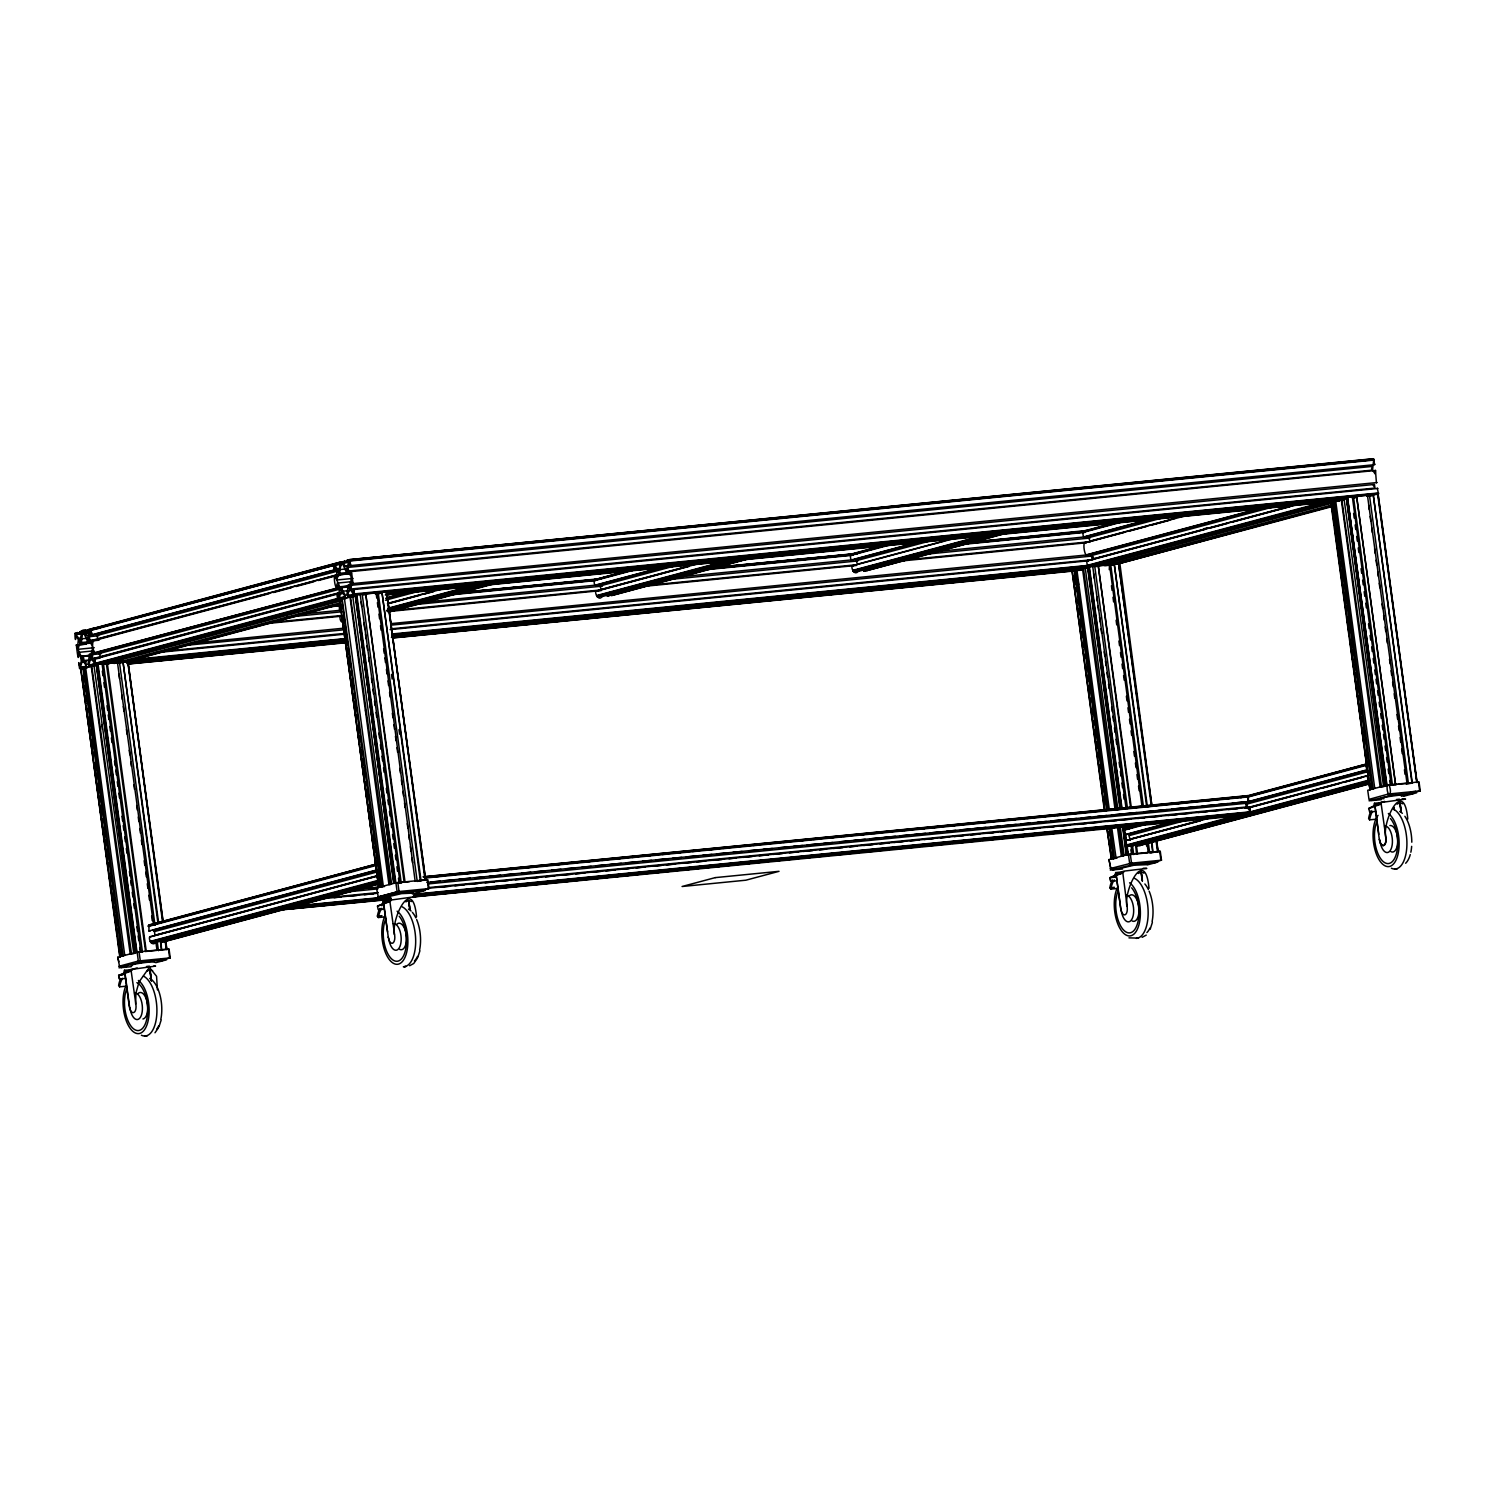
<?xml version="1.0" encoding="UTF-8"?>
<svg xmlns="http://www.w3.org/2000/svg" width="1495" height="1495" viewBox="0 0 1495 1495"><rect width="100%" height="100%" fill="white"/><g stroke="black" fill="none" stroke-linecap="round" stroke-linejoin="round"><path stroke-width="1.5" d="M339.365 564.325L338.879 562.419L349.082 560.476M602.541 595.776C598.467 603.662 592.73 589.217 597.29 590.973L689.232 566.362M1131.584 845.441L1127.137 846.675L1125.567 845.273L1235.449 815.84M288.404 908.156L290.815 908.063L291.357 906.736M1377.287 488.136L1378.502 493.929L347.531 595.757L349.008 590.656L350.69 590.207L353.399 594.188L351.811 594.618L351.886 596.056L354.558 595.01L353.904 589.086L353.773 592.973L351.045 588.993L352.035 580.247C354.801 594.935 350.073 560.027 351.325 574.996L348.615 571.015L348.129 567.371L349.606 562.269L350.764 565.801L349.83 559.952L347.064 560.363L347.345 561.728L348.97 561.316L347.475 566.418L345.793 566.867L343.084 562.886L349.325 562.008M1250.1 813.504L1249.895 807.001L1249.745 810.888L1247.036 806.908L1248.026 798.162M141.296 951.941L137.035 952.334L98.109 664.49C94.783 665.948 93.699 656.249 96.558 658.547L338.767 593.702C335.945 591.366 336.786 601.158 340.243 599.644M377.88 882.947L155.872 942.392C151.07 947.942 146.996 935.16 151.032 936.655L254.225 909.128M337.963 587.815C335.029 591.684 332.507 572.062 336.319 575.724L318.379 580.527M269.044 593.721L94.129 640.57C89.139 637.318 96.652 662.36 93.269 649.54L92.279 658.286L94.989 662.266L94.802 658.136L337.664 593.104L338.561 597.028L339.552 588.283L336.842 584.321L337.141 588.357L94.391 652.754L95.773 652.661M995.128 534.743L858.336 571.37C853.383 577.107 849.59 563.708 853.533 565.727M1264.845 507.328L1087.669 554.757C1084.38 558.308 1082.025 539.62 1086.043 542.666M1122.054 808.571L1089.369 566.792C1086.547 566.624 1085.8 558.513 1088.472 560.644M1368.616 781.679L1367.159 775.924L1368.523 775.793M291.338 907.129L390.027 897.392M1151.3 805.693L1118.596 563.914L1151.879 805.655L1119.774 562.849L1110.486 563.764M157.423 989.839L156.564 976.291L149.369 967.377L139.054 981.935L135.914 993.091L135.634 1004.061M100.258 628.218L90.784 628.984L91.999 635.095L90.84 631.563L89.364 636.664L89.849 640.308L92.559 644.289L92.26 640.234L335.347 575.22L336.132 579.051L337.123 570.305L334.413 566.343L334.263 570.212L334.058 563.708M1245.597 796.087L1248.306 795.975L1248.475 801.563M349.251 559.635L1373.157 458.722L1374.69 464.553L1373.513 461.357L1372.522 470.103L1375.232 474.065L1375.456 470.383L1376.428 482.829M354.595 594.842L1378.409 494.247M1250.586 812.757L414.414 895.169M334.712 563.764L333.553 565.446L91.363 630.292L92.167 628.704L336.132 563.148L343.102 562.475M150.266 930.88L148.883 930.974L149.089 924.9L375.936 864.166M166.281 939.794C166.655 942.485 159.722 943.252 160.675 940.486M596.412 585.367C594.02 586.825 593.141 579.668 595.664 579.013M612.52 594.431L607.362 596.094L607.157 594.543M852.729 559.859C850.636 562.307 849.216 554.383 851.926 553.785M863.007 569.67C862.708 572.267 869.062 571.37 868.763 568.773M1145.974 824.362L1123.549 830.36L1124.707 828.697L1129.36 829.015M1141.563 844.096C1140.33 848.375 1130.855 843.741 1139.209 843.928M1367.121 770.56L1365.739 765.515L1366.897 763.833L1240.981 797.545M1371.7 469.729L1371.662 467.916M93.325 634.74L91.961 634.777L334.151 569.931L338.804 569.464L96.409 634.385L98.016 639.038L337.963 574.771M335.534 569.838L334.189 570.025M86 631.581L85.72 630.236L92.634 629.544M1370.896 459.656L1373.157 458.722M1084.417 530.706C1081.707 531.267 1083.146 539.246 1085.239 536.78L1154.757 518.167M88.093 655.67L81.141 656.361L78.002 649.316L79.497 644.214L92.783 642.607M81.178 643.766L82.524 633.787L90.915 632.721M85.084 666.826L80.431 667.293L81.926 662.192L83.608 661.743L86.318 665.705C80.095 669.386 93.363 665.555 95.175 665.723L91.027 666.396M128.327 660.939L88.747 665.069L90.242 659.968L91.924 659.519L94.633 663.481C89.55 664.77 96.745 666.677 95.848 663.163L338.001 598.318L338.86 599.588M106.052 662.472L107.378 663.574L146.286 951.418L157.012 950.353L155.76 941.14M123.562 973.432L124.477 970.255L132.588 969.732L118.647 975.357L119.45 978.982L125.505 978.477M340.542 563.783L333.572 564.456L340.692 563.316L339.159 568.642L337.478 569.09L334.768 565.11L336.356 564.68L336.169 563.167M349.195 586.152L339.907 587.068L336.786 580.004L338.262 574.921L351.568 573.314M339.944 574.454L339.813 569.595L341.308 564.493L342.729 564.101L346.578 572.678L348.26 572.23L350.97 576.21L351.4 579.294L349.905 584.395L348.223 584.844L346.877 594.804L345.457 595.197L342.747 591.216L341.589 586.619L339.907 587.068M343.85 597.533L339.216 597.981L340.692 592.898L342.392 592.431L345.102 596.412L343.495 596.841M381.86 905.727L383.243 900.962L391.335 900.438L377.413 906.063L378.216 909.689L384.271 909.184M1097.947 564.568L1098.545 565.745L1331.765 503.31M1114.336 877.322L1115.718 872.557L1122.577 871.884M1115.756 877.135L1116.672 873.958L1115.718 872.557M1373.569 806.44L1374.484 803.263L1381.343 802.591M158.937 1026.915L161.161 1020.038M417.703 957.622L419.927 950.745M1150.178 929.217L1152.402 922.34M1119.643 563.54L392.793 635.412M1246.064 806.87L1246.026 804.329M340.318 604.372L126.608 661.687L127.692 660.809M82.001 631.993L74.843 633.6L75.497 639.524L75.647 635.637L78.357 639.617L77.366 648.363C74.544 633.805 79.216 668.751 78.076 653.614L80.786 657.594L81.272 661.238L79.796 666.34L78.693 662.603L79.571 668.639L86.859 667.947M85.832 630.329C83.57 628.311 76.581 633.861 81.87 632.833L80.394 637.935L78.712 638.384L76.002 634.403L77.591 633.992L77.366 632.46M99.959 628.031C98.801 626.218 83.066 630.479 90.186 630.61L88.71 635.711L87.028 636.16L84.299 632.179L90.541 631.301M82.262 668.377L82.057 666.882L80.431 667.293M90.578 666.153L90.373 664.64L88.747 665.069M344.691 562.438L344.485 560.943M96.502 664.341L341.122 598.934L340.823 597.57L339.216 597.981M343.476 596.86L343.738 598.374L353.941 596.43M394.4 934.767C391.167 918.136 412.657 874.631 416.544 916.753M1126.875 906.362C1123.661 889.731 1145.151 846.226 1149.02 888.348M1385.641 837.069C1382.408 820.437 1403.898 776.933 1407.785 819.054M127.523 661.145L338.412 604.541M339.253 604.671L339.496 610.427L340.654 610.801M1109.645 564.344L1331.279 505.254M1114.055 562.793L1114.522 564.176L1332.064 505.927M154.994 1032.783L158.377 1027.869M417.124 958.557L413.741 963.49L409.63 965.733M1125.436 835.032L1124.147 834.845L1173.5 821.633M612.146 595.29L749.163 558.364L607.362 596.094M1240.514 797.564L1243.111 797.078M1388.126 795.901L1392.536 795.247L1369.046 800.797L1381.287 799.694M122.422 660.547L122.627 662.079L340.15 603.831M1335.726 501.255L1336.194 501.367M347.139 560.233L1373.886 459.32M340.991 599.103L345.644 598.654M349.307 596.879L349.251 595.44L347.531 595.757M131.298 970.741L124.683 972.497L129.299 1006.471A7.026 3.289 84.4 0 0 133.672 1012.545A7.026 3.289 84.4 0 0 135.933 1004.733L130.962 969.507L155.555 966.106L153.948 965.882M154.583 962.388C154.097 960.706 126.458 964.817 132.046 965.733M413.349 893.094L401.538 893.618L389.578 896.402M1116.746 880.779L1110.692 881.284L1109.888 877.677L1123.885 871.136L1146.796 868.408L1143.245 868.259M1145.824 864.708L1134.014 865.213L1122.072 867.997M1381.305 803.749L1374.914 805.469L1379.306 839.48A7.026 3.289 84.4 0 0 1383.454 845.572A7.026 3.289 84.4 0 0 1385.94 837.742L1380.969 802.516L1405.562 799.115L1402.011 798.965M131.354 969.676L137.148 967.882M1122.203 871.809L1123.829 872.033L1116.148 874.781L1120.764 908.754A7.026 3.289 84.4 0 0 1124.913 914.847A7.026 3.289 84.4 0 0 1127.193 907.035L1122.652 871.529M1380.969 802.516L1384.613 801.376M167.085 949.418L160.75 950.091M419.516 880.798C423.907 879.976 415.292 881.396 419.59 880.592M1152.01 852.393L1150.552 852.486L1157.84 851.72M1410.589 792.126L1413.709 791.584M1378.203 494.583L1417.092 782.427M1142.105 937.328L1146.235 935.104M387.579 932.002L383.449 903.186L389.971 900.177M131.336 970.984L118.909 975.525L119.45 978.982M377.656 906.232L390.064 901.448M1122.539 873.043L1110.15 877.827L1110.692 881.284M1368.915 808.533L1381.343 803.992M377.749 898.514L397.988 893.132L425.402 890.422L412.321 893.973M1110.037 868.614L1130.687 863.344M140.866 951.979L102.108 664.098L346.279 640.084M378.328 897.019L397.109 891.73L356.875 595.197L355.698 595.346L393.708 883.358L402.566 882.312L399.408 882.779M1390.873 784.987L1393.807 784.613L1384.968 785.66L1346.266 497.779L1347.35 497.592L1387.042 785.342M376.759 598.019L376.142 593.422L377.132 593.235M161.516 949.96L161.03 940.635M400.062 882.648L360.258 594.991M420.282 880.667L382.029 592.73L421.048 880.536L425.365 880.125M1136.555 853.888L1147.637 852.841M602.093 596.598L738.885 559.971M858.336 571.37L858.728 570.305M155.872 942.392L156.134 941.121M119.469 949.867L120.404 956.781L80.693 668.938L84.281 668.209L123.188 956.034L121.88 956.146L82.916 668.34L84.299 668.172M128.009 661.668L163.198 921.873M378.702 887.525L339.589 599.588L378.833 887.507L375.095 859.887M386.775 592.375L425.028 880.144M1071.934 571.24L1075.54 570.473L1107.907 809.972M1369.158 782.913L1370.093 789.808L1331.503 501.965M119.749 956.725L80.842 668.882M166.935 949.493L165.609 940.187M384.271 897.542L379.917 898.159L388.906 897.112M1112.56 869.698L1116.971 869.043L1113.439 869.473M1129.36 865.213L1133.771 864.558L1110.299 870.09L1122.521 868.987M1155.542 862.484L1151.187 863.101L1154.682 862.708M1416.942 782.502L1378.054 494.583M1371.326 800.404L1375.736 799.75L1372.204 800.18M1414.307 793.191L1409.953 793.789L1413.448 793.415M412.713 896.589L414.321 896.794L389.728 900.214L394.605 934.749M391.41 899.541L390.12 900.382M91.606 629.152L334.207 563.933M91.438 629.507L333.703 564.475M91.344 629.881L340.654 563.54M95.587 634.086L333.292 570.436M97.511 635.375L339.72 570.529M273.529 592.525L291.469 587.722M295.954 586.526L313.894 581.723M81.141 656.361L89.793 655.221M98.016 652.063L335.721 588.413M341.028 587.516L98.838 652.362L100.445 657.015L340.393 592.749M99.941 653.352L339.907 589.105M339.272 594.356L343.757 593.141M95.904 663.556L338.188 598.897M96.091 663.911L338.281 599.065M96.203 664.079L338.543 599.364M124.758 955.454L85.645 667.592L91.718 666.022L131.504 953.81L130.196 953.922L91.214 666.116M133.746 953.156L93.961 665.368L342.168 598.953L381.954 886.741L380.59 886.871L341.664 599.046M383.318 886.143L344.411 598.299L350.484 596.729L390.27 884.517M391.615 883.937L352.727 596.075L355.66 595.533M339.085 600.523L101.361 664.172L101.753 663.107M339.87 601.214L106.388 663.761L145.576 951.605M339.365 603.158L117.357 662.603L117.75 661.538M127.785 660.416L134.513 658.622M138.998 657.408L195.06 642.401M199.545 641.206L206.273 639.393M210.758 638.197L217.485 636.403M221.97 635.188L228.698 633.394M233.183 632.198L239.91 630.385M244.395 629.189L251.123 627.395M255.608 626.181L273.548 621.378M278.033 620.182L295.973 615.379M300.458 614.183L318.398 609.381M322.883 608.185L336.338 604.578M386.588 597.813L404.528 593.01M385.729 598.336L412.639 591.123M386.551 598.635L413.461 591.422M385.411 600.224L419.048 591.216M388.158 603.27L433.008 591.254M387.392 603.737L445.697 588.133M390.999 603.008L420.151 595.197M424.636 594.001L433.606 591.59M387.99 608.222L473.205 585.405M388.102 608.615L473.317 585.797M388.177 608.801L475.746 585.554M388.401 609.138L478.25 585.255M388.7 609.399L478.568 585.479M386.962 610.222L486.006 583.816M386.831 611.044L487.744 584.022M399.501 608.259L406.229 606.447M410.714 605.251L417.441 603.457M421.926 602.261L428.654 600.448M433.139 599.252L439.866 597.458M444.351 596.243L451.079 594.449M462.291 591.441L455.564 593.253L599.514 579.144L455.284 593.048M466.776 590.245L473.504 588.451M477.989 587.236L484.716 585.442M387.616 611.717L493.014 583.499M390.27 611.38L493.537 583.592M389.373 611.922L499.76 582.34M594.767 579.574L628.405 570.567M630.554 570.118L594.599 579.91L630.423 570.492M594.505 580.284L632.628 570.081M594.505 580.695L632.628 570.492M595.122 585.18L662.397 567.166M596.486 585.106L668.265 565.876M671.33 565.577L599.57 584.788L601.177 589.441L688.634 566.026M600.672 585.797L674.675 565.97M595.926 591.104L701.323 562.886M596.524 595.589L722.104 561.971M596.617 595.982L731.186 559.971M596.711 596.169L731.373 560.326M596.935 596.505L731.634 560.625M597.383 596.86L736.437 559.635M597.57 596.935L737.147 559.765M632.703 588.619L639.43 586.806M655.128 582.62L661.855 580.808M617.005 593.216L623.733 591.422M628.218 590.226L646.158 585.423M650.643 584.209L668.583 579.406M673.068 578.21L691.008 573.407M695.493 572.211L713.433 567.409M717.918 566.194L735.858 561.391M740.343 560.195L747.07 558.401M611.362 595.701L751.051 558.196M851.253 554.047L884.89 545.058M850.917 554.495L886.89 544.722M850.786 554.851L888.908 544.647L850.748 555.056M850.748 555.449L895.598 543.451M851.365 559.952L918.64 541.938L893.094 544.367M854.972 559.261L924.508 540.648M927.573 540.349L855.813 559.56L857.42 564.194L944.877 540.779M856.915 560.55L930.918 540.741M852.169 565.876L957.566 537.639M852.767 570.361L980.589 536.126M852.879 570.754L980.701 536.518M852.954 570.94L980.776 536.705M853.066 571.109L989.97 534.631M853.327 571.408L992.512 534.294M853.626 571.613L993.016 534.519M854.355 571.763L993.39 534.537M868.726 569.371L886.703 564.381M891.151 563.372L909.11 558.569M913.594 557.373L1005.537 532.743M863.605 570.847L1005.481 532.949M868.259 570.174L1007.537 532.687M867.605 570.455L1007.144 533.061M1083.632 531.117L1115.158 522.577M1083.333 531.603L1117.045 522.409M1116.914 522.783L1083.277 531.79L1123.623 521.176M1083.258 532.388L1125.866 520.97M1083.875 536.873L1153.392 518.26M1157.821 517.868L1088.304 536.481L1089.911 541.134L1175.126 518.317M1089.425 537.471L1161.185 518.26M1084.66 542.797L1187.834 515.177M1088.285 542.068L1124.165 532.463M1128.65 531.248L1146.59 526.446M1151.075 525.25L1169.015 520.447M1086.304 554.851L1263.462 507.422M1265.667 507.627L1090.733 554.458L1092.34 559.111L1291.942 505.665M1091.855 555.449L1275.74 506.226M1203.494 528.875L1207.979 527.679M1087.089 560.774L1297.903 504.338M1090.715 560.046L1205.082 529.417M1209.567 528.221L1227.507 523.418M1231.992 522.203L1290.297 506.599M1087.706 565.26L1323.168 502.208M1087.799 565.652L1327.84 501.591M1087.986 566.007L1325.71 502.357M1088.117 566.175L1331.484 501.815M1088.397 566.437L1330.942 501.759M1109.271 809.374L1076.905 569.913L1083.445 568.268L1116.522 810.066M1117.905 809.449L1085.202 567.689L1089.369 566.792M1088.921 566.642L1334.306 501.18L1373.195 789.042L1371.887 789.154L1332.923 501.348M1374.765 788.463L1335.652 500.619L1341.725 499.031L1381.511 786.818L1379.941 787.23L1384.034 786.594M1383.51 786.202L1343.968 498.377L1346.266 497.779M1088.154 567.128L1085.258 567.708M1334.287 501.217L1332.718 501.629L1339.314 500.713L387.112 594.543L403.276 592.805M1338.604 500.059L1335.708 500.638M1342.603 498.975L1340.062 499.816L1342.005 499.984M1333.222 502.021L1093.275 566.269L1093.536 564.998M1080.081 569.969L1081.782 569.52L1076.942 569.931M1354.021 497.48L1352.34 497.928L1356.955 497.573M1119.68 562.512L1128.65 560.12M1133.135 558.906L1151.075 554.103M1155.56 552.907L1173.519 548.104M1178.004 546.908L1195.944 542.106M1200.429 540.891L1218.369 536.088M1222.854 534.892L1240.794 530.09M1245.279 528.894L1263.219 524.091M1267.704 522.876L1285.644 518.074M1290.129 516.878L1330.494 506.076M1332.643 505.852L1118.522 563.783L1333.802 506.132M1368.336 496.359L1370.018 495.91M148.528 925.349L375.432 864.334M148.36 925.685L377.095 864.446L148.267 926.078M148.285 926.47L377.02 865.231M148.883 930.974L375.394 870.314M152.509 930.282L374.516 870.837M375.338 871.136L153.331 930.581L154.452 931.572L376.46 872.127M376.946 875.771L154.938 935.216L154.209 929.628M149.687 936.898L378.441 875.64M258.71 907.932L377.562 876.107M150.304 941.383L379.039 880.125M150.397 941.775L379.225 880.704M150.584 942.13L379.319 880.891M150.715 942.28L379.58 881.19M150.995 942.541L379.898 881.396M151.331 942.71L380.085 881.471M288.516 907.073L290.105 906.661M327.741 896.57L334.469 894.776M166.3 940.205L173.028 938.412M188.725 934.207L195.453 932.394M211.15 928.189L217.878 926.395M222.363 925.199L229.09 923.387M233.575 922.191L240.303 920.397M244.788 919.182L251.515 917.388M256 916.192L262.728 914.379M267.213 913.183L273.94 911.389M278.425 910.175L285.153 908.381M289.638 907.185L296.365 905.372M300.85 904.176L307.578 902.382M312.063 901.167L318.79 899.373M323.275 898.177L341.215 893.375M345.7 892.179L363.64 887.357M368.125 886.161L374.853 884.367M161.142 941.869L378.665 883.62M166.038 940.934L376.927 884.33M165.123 941.476L378.964 884.031M119.544 966.275L117.713 957.267L137.148 952.053L169.028 948.914L170.243 957.884L163.777 959.622M378.291 896.981L376.478 887.974L395.895 882.76L427.794 879.621L429.009 888.591L420.375 890.908M377.674 896.963L399.109 891.45M155.723 962.687L166.636 959.771L139.222 962.425L118.983 967.807L131.28 966.686M145.221 1036.11L146.603 1035.736M403.986 966.798L405.369 966.443M1124.053 828.959L1137.826 825.184M1123.81 829.239L1139.508 825.034M1247.148 796.218L1366.112 764.244M1123.623 829.576L1141.638 824.605M1246.961 796.555L1365.907 764.543M1123.549 829.968L1143.75 824.362M1246.886 796.928L1365.776 764.917M1246.886 797.34L1365.739 765.515M1245.26 802.423L1366.355 770M1125.529 834.771L1174.864 821.559M1248.867 801.75L1365.477 770.523M1182.414 820.045L1128.594 834.472L1130.407 840.414M1245.204 803.245L1366.318 770.822M1129.715 835.462L1188.02 819.839M1246.325 804.235L1369.663 771.214M1130.201 839.106L1201.961 819.895M1246.811 807.879L1367.925 775.456M1214.65 816.756L1124.95 840.769L1200.336 820.83M1248.306 807.748L1367.159 775.924M1247.428 808.216L1316.946 789.603M1321.43 788.407L1339.37 783.604M1343.855 782.39L1361.795 777.587M1248.904 812.233L1367.757 780.409M1125.66 845.665L1242.364 814.625M1248.998 812.626L1367.944 780.988M1125.978 846.17L1247.073 813.747M1251.427 812.383L1368.168 781.324M1126.109 846.319L1368.317 781.455M1126.258 846.432L1368.803 781.754M1126.782 846.656L1369.345 781.81M1131.136 846.282L1368.841 782.632M1161.727 838.284L1168.455 836.49M1184.152 832.285L1190.88 830.472M1143.806 843.498L1152.776 841.087M1157.261 839.891L1175.201 835.088M1179.686 833.892L1197.626 829.071M1202.111 827.875L1220.051 823.072M1224.536 821.876L1242.476 817.074M1246.961 815.878L1264.901 811.075M1269.386 809.86L1287.326 805.058M1296.296 802.665L1303.023 800.853M1307.508 799.657L1314.236 797.863M1318.721 796.648L1325.448 794.854M1329.933 793.658L1336.661 791.845M1341.146 790.649L1347.873 788.855M1352.358 787.641L1359.086 785.847M1136.406 845.759L1369.626 783.305M1141.171 844.955L1367.888 784.015M1140.386 845.366L1369.794 783.847M1108.972 859.569L1110.785 868.576L1108.972 859.569L1128.389 854.374L1160.269 851.216L1161.484 860.186L1146.385 864.241M1420.25 790.892L1388.35 794.032L1368.99 799.376L1367.719 790.276L1387.154 785.081L1419.035 781.922L1420.25 790.892L1405.15 794.929M1110.393 828.398L1114.448 858.336L1112.859 858.765L1116.952 858.111M1129.566 863.811L1131.696 863.306M1410.701 792.313L1412.439 791.845M1409.841 793.06L1415.672 791.266M1146.964 865.007L1157.896 862.036L1129.771 864.876M1403.581 796.274L1416.643 792.78L1388.537 795.583M1136.462 938.412L1137.844 938.038M1395.227 869.118L1396.61 868.744M397.072 891.767L398.343 891.543M1128.389 854.374L1129.659 863.344L1161.484 860.186M137.035 952.334L134.961 952.651L96.259 664.77M397.072 892.216L400.006 891.786M380.272 896.701L383.206 896.271M1413.242 791.92L1411.654 792.201M1132.5 863.381L1130.911 863.662M1115.7 867.885L1113.158 868.277M1401.376 796.256C1417.951 792.032 1367.738 798.965 1383.996 798.666M376.908 593.309L415.161 881.246M1151.972 840.62L1152.813 852.337L1151.58 843.124M160.974 959.024L161.965 959.061M1410.757 783.1C1414.513 782.371 1406.627 783.716 1410.832 782.894M1131.902 854.374L1135.023 853.944L1126.202 854.953L1122.39 824.96M354.035 595.963L352.783 596.113M96.409 664.733L135.335 952.577M159.759 950.054L162.264 949.792M1385.342 785.585L1346.584 497.723L1385.678 785.51M1406.309 783.548L1407.3 783.38L1398.442 784.202M162.581 959.043L160.694 959.304M394.437 883.209L355.903 595.328M1411.953 782.894L1373.27 495.032L1412.289 782.838M349.774 597.103L355.922 596.131M366.406 594.505L362.313 595.141L401.239 882.966M382.402 592.917L378.31 593.571L417.217 881.396L421.31 880.761M109.696 663.481L103.547 664.434L142.473 952.259M82.711 668.62L86.803 667.985M125.673 661.893L119.544 662.864L155.031 925.368M1341.034 499.405L1345.108 498.769M1357.647 496.807L1353.554 497.443L1392.48 785.267L1396.573 784.632M1373.643 495.219L1369.551 495.873L1408.458 783.698L1412.551 783.062M1082.268 568.698L1088.397 567.745M1098.9 566.1L1094.807 566.736L1127.492 808.515M1114.878 564.531L1110.785 565.166L1143.488 806.945M380.384 887.152L384.477 886.516M397.109 891.73L429.009 888.591M129.934 954.221L134.027 953.586M170.243 957.884L138.344 961.023L118.778 966.349M1153.804 852.356L1149.711 852.991L1148.141 841.479M1129.603 863.325L1131.509 863.026L1130.295 854.075M1386.052 785.454L1347.35 497.592M117.488 662.696L153.593 925.031M1367.495 495.723L1407.019 783.361M1092.733 566.586L1126.053 808.178M405.052 882.125L404.136 882.312L365.789 594.337L405.052 882.125L409.35 881.695M1351.405 497.293L1352.396 497.125L1391.116 784.931M1147.3 806.085L1114.28 564.362L1146.59 806.272M140.343 960.743L138.325 961.061L137.148 952.053M1406.141 783.959L1407.823 783.866M1396.498 799.507L1399.469 799.19M146.491 966.499L149.463 966.162M349.55 559.691L1373.643 458.928M349.979 560.233L1373.942 459.488M350.092 560.588L1373.998 459.675M350.185 560.98L1374.073 460.068M338.879 562.419L343.514 561.952M333.796 563.895L341.028 563.017M343.084 562.886L350.054 562.195M335.87 564.419L340.505 563.951M334.768 565.11L341.738 564.419M345.139 565.914L349.793 565.446M350.783 565.577L1374.69 464.665M348.129 567.371L1372.036 466.44M334.88 569.838L339.514 569.277M339.813 569.595L346.784 568.904M348.615 571.015L1372.522 470.103M350.876 571.595L1375.493 470.476M340.318 573.239L349.587 572.323M338.262 574.921L349.867 573.762M335.665 575.668L340.318 575.201M334.955 575.855L339.608 575.388M336.786 580.004L353.026 578.415M337.197 583.087L351.119 581.723M353.212 583.555L1377.119 482.53M350.559 585.349L1374.466 484.436L1374.951 488.08L351.045 588.993M341.589 586.619L348.559 585.928M336.618 588.002L341.234 587.442M342.243 587.572L349.213 586.881M353.306 589.572L1377.923 488.454M342.747 591.216L349.699 590.525M337.384 593.833L342.747 593.179M354.614 593.87L1378.521 492.958M354.651 594.468L1378.558 493.35M349.101 595.346L353.736 594.879M375.264 593.851L379.898 593.403M386.869 592.711L1345.762 498.209M1352.732 497.517L1357.367 497.069M1366.654 496.153L1371.307 495.686M340.823 597.57L345.42 597.103M386.457 593.216L1345.35 498.713M385.523 594.262L1344.416 499.741M407.855 592.188L419.534 591.198M424.094 590.6L433.457 589.834M438.035 589.217L449.715 588.226M454.293 587.61L463.637 586.862M468.215 586.246L479.895 585.255M484.473 584.638L493.836 583.872M498.396 583.274L510.075 582.284M514.654 581.667L524.016 580.901M530.912 580.06L540.256 579.312M544.834 578.696L554.197 577.93M558.756 577.313L570.455 576.322M575.014 575.724L600.635 573.351M605.195 572.735L616.874 571.744M621.453 571.146L630.815 570.38M635.375 569.763L647.073 568.773M651.633 568.175L660.996 567.409M665.574 566.792L677.254 565.801M681.813 565.185L691.176 564.437M695.754 563.821L721.356 561.447M728.252 560.606L737.614 559.859M742.193 559.242L751.537 558.476M756.115 557.878L767.795 556.887M772.373 556.271L781.736 555.505M786.295 554.888L797.975 553.897M802.553 553.299L828.155 550.926M832.734 550.309L844.413 549.319M848.992 548.721L858.354 547.955M862.914 547.338L874.594 546.348M879.172 545.75L888.535 544.984M923.275 541.396L934.973 540.405M939.533 539.788L948.895 539.022M953.474 538.424L965.153 537.434M969.713 536.817L979.075 536.051M983.654 535.453L995.334 534.444M999.893 533.846L1009.256 533.08M1013.834 532.463L1025.514 531.472M1030.092 530.874L1041.772 529.884M1046.332 529.267L1055.694 528.501M1060.273 527.885L1071.952 526.894M1076.512 526.296L1085.875 525.53M1090.453 524.913L1116.055 522.559M1120.633 521.942L1132.313 520.951M1136.891 520.335L1146.254 519.587M1150.814 518.971L1162.493 517.98M1167.072 517.363L1176.434 516.597M1180.994 515.999L1192.674 515.009M1197.252 514.392L1206.614 513.626M1211.174 513.009L1222.873 512.019M1227.432 511.421L1236.795 510.655M1243.69 509.814L1253.053 509.047M1257.613 508.449L1269.292 507.459M1273.871 506.842L1283.233 506.076M1287.793 505.459L1313.414 503.105M1317.992 502.488L1329.672 501.498M385.355 595.085L1339.595 501.031M459.843 592.562L601.27 578.584M717.357 567.147L856.859 553.43M972.946 541.975L1088.416 530.314M332.339 605.251L339.384 604.653M710.686 567.876L857.14 553.617M968.405 542.479L1086.996 530.968M88.411 629.488L93.064 629.04M332.507 605.456L339.571 604.896M710.966 568.156L857.233 553.729M968.685 542.76L1087.164 531.211M328.096 606.372L339.701 605.232M455.732 593.608L595.103 580.06M704.22 569.296L852.804 554.645M961.939 543.9L1084.996 531.771M328.152 606.559L339.757 605.4M448.874 594.655L595.159 580.228M704.276 569.483L852.86 554.832M961.995 544.087L1085.052 531.958M328.227 606.951L339.832 605.793M448.967 595.047L595.234 580.621M704.351 569.875L852.954 555.224M962.07 544.479L1085.127 532.351M80.095 631.712L87.065 631.039M74.956 633.301L82.244 632.329M84.299 632.179L91.27 631.507M77.217 633.207L81.851 632.759M86.523 632.385L91.158 631.918M80.3 633.263L89.588 632.348M77.591 633.992L82.225 633.525M86.878 633.076L91.513 632.609M76.002 634.403L82.954 633.731M79.422 634.272L84.075 633.824M86.374 635.207L91.008 634.758M92.017 634.777L98.969 634.086M298.645 614.408L340.449 610.278M420.992 602.466L600.485 584.657M677.104 577.107L858.205 559.261M932.488 551.935L1090.378 536.369M89.364 636.664L98.651 635.749M286.704 617.211L342.43 611.717M409.761 605.083L602.466 586.096M665.163 579.91L857.868 560.924M922.863 554.514L1090.042 538.032M81.048 638.888L88.018 638.197M89.849 640.308L96.82 639.617M277.921 621.77L340.598 615.604M398.642 609.867L600.635 589.964M656.361 584.47L856.037 564.792M911.763 559.298L1090.528 541.676M92.111 640.888L99.062 640.196M264.634 623.77L341.252 616.22M390.008 611.399L601.289 590.581M638.421 586.918L856.672 565.409M893.823 561.746L1086.529 542.76M81.534 642.532L90.821 641.617M79.497 644.214L91.102 643.074M76.899 644.962L86.187 644.046M76.189 645.149L85.477 644.233M78.002 649.316L94.26 647.709M78.431 652.381L92.354 651.016M93.736 652.941L99.081 652.287M193.565 643.093L345.195 628.031M390.924 623.639L1092.808 554.346M91.793 654.642L101.081 653.726M182.334 645.709L344.859 629.694M391.298 625.116L1092.471 556.009M82.823 655.913L90.447 656.174M92.279 658.286L99.249 657.594M171.215 650.512L345.345 633.338M391.783 628.76L1092.957 559.653M95.25 658.678L99.885 658.211M155.611 652.717L345.289 634.142M390.102 629.619L1088.958 560.737M83.477 656.866L83.963 660.51L90.933 659.818M81.926 662.192L86.56 661.724M132.999 659.501L346.597 638.44M393.035 633.88L1089.575 565.222M102.837 663.07L95.886 663.761L105.155 663.033M123.73 661.014L112.125 662.154L123.73 661.201M133.018 660.099L346.634 638.851M393.054 634.478L1089.593 565.633M1094.247 565.372L1103.534 564.25M90.373 664.64L94.97 664.191M133.018 660.304L346.616 639.243L132.943 660.64M393.054 634.665L1105.833 564.419M1110.467 563.951L1119.755 563.036M392.979 635.02L1119.736 563.223M95.68 664.584L346.485 639.748M392.531 635.599L1114.784 564.325M116.498 663.163L121.132 662.696M128.103 662.005L346.354 640.495M392.774 635.936L1086.996 567.502M1107.888 565.446L1112.523 564.998M82.057 666.882L86.654 666.415M127.673 662.528L345.924 641M392.363 636.44L1086.566 568.007M126.757 663.556L344.99 642.046M391.428 637.468L1080.997 569.502M128.178 663.556L135.223 663.014M139.782 662.416L149.145 661.65M153.723 661.033L165.403 660.042M169.981 659.426L195.583 657.071M200.162 656.454L211.841 655.464M216.401 654.847L225.764 654.1M230.342 653.483L242.022 652.493M246.6 651.876L255.944 651.129M260.522 650.512L272.202 649.521M276.781 648.905L286.143 648.139M290.703 647.541L316.323 645.167M323.219 644.326L332.563 643.56M337.141 642.962L346.504 642.196M397.502 637.001L423.122 634.646M427.682 634.029L439.38 633.039M443.94 632.422L453.303 631.675M457.881 631.058L469.561 630.068M474.121 629.451L483.483 628.685M488.061 628.087L513.663 625.714M520.559 624.873L529.921 624.125M534.5 623.508L543.844 622.742M548.422 622.126L560.102 621.135M564.68 620.537L574.043 619.771M578.602 619.154L590.282 618.164M594.861 617.547L604.223 616.8M608.783 616.183L620.462 615.192M625.041 614.576L636.721 613.585M641.299 612.987L650.661 612.221M655.221 611.604L666.901 610.614M671.479 609.997L680.842 609.25M685.401 608.633L711.022 606.26M715.582 605.662L727.28 604.671M731.84 604.055L741.202 603.289M745.781 602.691L757.46 601.7M762.02 601.083L771.383 600.317M775.961 599.701L787.641 598.71M792.201 598.112L801.563 597.346M806.141 596.729L817.821 595.739M822.399 595.122L831.743 594.375M838.639 593.534L848.001 592.767M852.58 592.151L864.26 591.16M868.819 590.562L878.182 589.796M882.76 589.179L908.362 586.825M912.94 586.208L938.561 583.835M943.121 583.237L954.8 582.246M959.379 581.63L968.741 580.864M973.301 580.266L984.981 579.275M989.559 578.658L998.922 577.892M1003.481 577.276L1015.18 576.285M1019.739 575.687L1029.102 574.921M1033.68 574.304L1045.36 573.314M1049.92 572.697L1059.282 571.95M1066.178 571.109L1073.223 570.567M128.346 663.836L346.896 642.327M393.017 637.748L1080.586 570.006M128.514 664.042L347.139 642.644M393.204 637.954L1073.672 571.015M1078.119 570.455L1082.772 569.987M423.104 876.799L1247.951 795.583M423.496 876.911L1248.232 795.845M426.075 877.023L1248.381 796.144M426.206 877.341L1248.512 796.499M434.615 876.911L439.437 876.35M464.814 873.94L469.636 873.379M495.181 870.856L499.835 870.408M511.197 869.455L516.093 868.801M525.38 867.885L530.034 867.436M555.579 864.914L560.214 864.446M585.778 861.942L590.413 861.475M601.85 860.429L606.671 859.868M615.959 858.952L620.612 858.504M632.049 857.457L636.87 856.897M646.158 855.981L650.811 855.532M662.248 854.486L667.069 853.925M676.357 853.01L681.01 852.542M692.447 851.515L697.268 850.954M708.611 850.001L713.526 849.347M722.814 848.431L727.448 847.964M753.013 845.46L757.647 844.993M783.193 842.47L787.846 842.021M799.283 840.975L804.104 840.414M813.392 839.499L818.045 839.05M829.482 838.004L834.303 837.443M843.591 836.527L848.244 836.06M859.681 835.032L864.502 834.472M873.79 833.556L878.425 833.089M903.989 830.566L910.773 829.987M920.06 829.071L924.882 828.51M934.169 827.595L938.823 827.146M950.259 826.1L955.081 825.539M980.627 823.016L985.28 822.568M1010.826 820.045L1015.479 819.578M1026.915 818.55L1031.737 817.989M1041.025 817.074L1045.659 816.606M1057.096 815.56L1061.749 815.111M1071.224 814.084L1075.858 813.635M1101.404 811.112L1106.057 810.664M1117.494 809.617L1122.315 809.057M1131.603 808.141L1136.256 807.674M1147.693 806.646L1152.514 806.085M1161.802 805.17L1166.455 804.702M1177.892 803.656L1182.713 803.095M1208.072 800.685L1212.893 800.124M1224.255 799.171L1229.17 798.517M426.355 877.92L1248.587 796.891M354.95 889.506L378.179 887.208M426.953 882.405L1249.203 801.469M354.24 889.693L363.528 888.778M368.181 888.329L377.469 887.413M430.896 882.143L440.184 881.228M444.819 880.761L454.106 879.845M458.759 879.396L470.364 878.256M475.018 877.789L484.305 876.874M488.958 876.425L500.563 875.266M505.217 874.818L514.504 873.902M521.475 873.211L530.762 872.295M535.416 871.847L544.703 870.931M551.674 870.24L560.961 869.324M565.596 868.857L574.902 867.941M581.854 867.268L591.16 866.352M595.795 865.885L605.083 864.97M609.736 864.521L621.341 863.362M625.994 862.914L637.599 861.774M642.252 861.307L651.54 860.391M656.193 859.943L667.798 858.784M672.451 858.336L681.739 857.42M686.392 856.953L697.997 855.813M702.65 855.364L711.938 854.449M716.572 853.981L728.196 852.841M732.83 852.374L742.137 851.459M749.107 850.786L758.395 849.87M763.029 849.403L772.317 848.487M779.287 847.796L788.575 846.88M793.228 846.432L802.516 845.516M807.169 845.049L818.774 843.909M823.427 843.46L832.715 842.545M839.685 841.853L848.973 840.938M853.626 840.47L865.231 839.33M869.884 838.882L879.172 837.966M883.807 837.499L895.43 836.359M900.065 835.892L909.371 834.976M914.006 834.528L925.629 833.388M930.264 832.921L939.551 832.005M946.522 831.313L955.81 830.398M960.463 829.949L969.75 829.034M974.404 828.566L986.009 827.426M990.662 826.978L999.949 826.062M1004.603 825.595L1016.208 824.455M1020.861 823.988L1030.148 823.072M1037.119 822.399L1046.407 821.484M1051.041 821.017L1060.347 820.101M1067.299 819.409L1076.606 818.494M1081.24 818.045L1090.528 817.13M1097.498 816.438L1106.786 815.522M1111.439 815.074L1136.985 812.551M1143.955 811.86L1153.243 810.944M1157.896 810.496L1167.184 809.58M1171.837 809.113L1183.442 807.973M1188.095 807.506L1197.383 806.59M1202.017 806.141L1213.641 805.001M1218.275 804.534L1227.582 803.619M1232.216 803.17L1243.84 802.011M345.326 892.085L377.843 888.871M428.934 883.844L1246.531 803.263M331.89 897.112L378.328 892.534M429.439 887.488L1247.036 806.908M323.238 898.644L376.647 893.375M427.757 888.329L1249.988 807.3M334.132 897.673L341.103 897M348.073 896.309L357.361 895.393M364.332 894.701L373.619 893.786M438.652 887.376L450.275 886.236M454.91 885.769L464.197 884.853M468.851 884.405L478.138 883.489M485.109 882.797L494.397 881.882M501.367 881.19L508.337 880.518M515.308 879.826L524.596 878.91M531.566 878.219L538.536 877.528M545.507 876.855L554.794 875.939M561.765 875.248L571.053 874.332M575.687 873.865L584.994 872.949M591.964 872.276L601.252 871.361M605.886 870.894L615.174 869.978M622.144 869.286L629.115 868.614M636.085 867.922L645.373 867.007M652.343 866.315L661.631 865.399M666.284 864.951L675.572 864.035M682.542 863.344L691.83 862.428M696.483 861.961L705.771 861.045M712.741 860.372L722.029 859.457M728.999 858.765L735.97 858.074M742.94 857.382L752.228 856.467M759.198 855.794L768.486 854.878M773.121 854.411L782.408 853.495M789.379 852.804L798.685 851.888M803.32 851.44L812.607 850.524M819.578 849.833L826.548 849.141M833.519 848.469L842.806 847.553M849.777 846.861L856.747 846.17M863.718 845.479L873.005 844.563M879.976 843.89L889.263 842.974M893.898 842.507L903.204 841.592M910.175 840.9L919.462 839.984M924.097 839.536L933.385 838.62M940.355 837.929L949.643 837.013M954.296 836.565L963.584 835.649M970.554 834.957L979.842 834.042M986.812 833.35L993.783 832.659M1000.753 831.986L1010.041 831.071M1017.011 830.379L1023.982 829.688M1030.952 828.996L1040.24 828.08M1047.21 827.408L1054.181 826.716M1061.132 826.025L1070.439 825.109M1077.409 824.418L1086.697 823.502M1091.331 823.054L1100.619 822.138M1107.589 821.446L1116.896 820.531M1121.53 820.082L1130.818 819.167M1137.788 818.475L1144.759 817.784M1151.729 817.092L1161.017 816.177M1167.987 815.504L1177.275 814.588M1181.928 814.121L1191.216 813.205M1198.186 812.514L1207.474 811.598M1212.109 811.15L1221.415 810.234M1228.385 809.542L1237.673 808.627M1244.644 807.935L1249.278 807.487M397.95 891.917L399.613 891.749M1411.168 792.051L1412.85 791.883M381.15 896.402L382.813 896.234M293.637 906.101L379.58 897.635M384.234 897.168L388.868 896.72M414.433 894.197L1250.605 811.785M293.674 906.512L379.618 898.028M414.451 894.608L1250.624 812.177M414.451 894.795L1250.624 812.383M291.301 907.297L379.599 898.42M384.215 898.14L388.887 897.505M291.151 907.764L391.017 897.916L290.815 908.063M414.246 895.617L1250.53 812.925M413.928 895.916L1250.343 813.317M285.414 908.717L390.942 898.532M414.171 896.253L1247.764 813.822M285.526 909.072L294.889 908.306M299.467 907.689L311.147 906.699M315.725 906.101L325.088 905.335M331.983 904.494L341.346 903.727M345.924 903.111L371.545 900.756M376.123 900.139L385.486 899.373M413.349 896.626L418.002 896.178M422.562 895.561L431.943 894.795M436.503 894.197L448.201 893.188M452.761 892.59L462.123 891.824M466.702 891.207L478.381 890.216M482.96 889.618L492.322 888.852M496.901 888.236L522.521 885.862M529.417 885.04L538.779 884.274M543.358 883.657L552.72 882.891M557.28 882.293L568.978 881.284M573.538 880.686L582.919 879.92M587.479 879.303L599.177 878.312M603.737 877.714L629.358 875.341M633.936 874.724L645.616 873.734M650.194 873.136L659.557 872.37M664.135 871.753L675.815 870.763M680.393 870.146L689.756 869.38M694.334 868.782L719.955 866.409M724.514 865.811L736.213 864.801M740.772 864.203L750.154 863.437M754.713 862.821L766.412 861.83M770.971 861.232L780.334 860.466M784.912 859.849L796.592 858.859M801.171 858.242L810.533 857.476M815.111 856.878L826.791 855.887M831.369 855.271L843.049 854.28M847.628 853.664L856.99 852.897M861.568 852.299L873.248 851.309M877.827 850.692L887.189 849.926M891.749 849.328L917.388 846.955M921.948 846.338L933.646 845.348M938.206 844.75L947.568 843.984M952.147 843.367L963.826 842.376M968.405 841.76L977.767 840.994M982.346 840.396L994.025 839.405M998.604 838.788L1007.966 838.022M1012.545 837.424L1024.225 836.415M1028.803 835.817L1038.165 835.051M1045.061 834.21L1054.423 833.444M1058.983 832.846L1068.364 832.08M1072.999 831.612L1084.622 830.472M1089.182 829.856L1114.803 827.501M1119.381 826.885L1145.002 824.511M1149.58 823.913L1161.26 822.923M1165.838 822.306L1175.201 821.54M1179.779 820.942L1191.459 819.933M1196.037 819.335L1205.4 818.569M1209.96 817.952L1221.658 816.961M1226.218 816.363L1235.599 815.597M285.695 909.352L390.531 899.037M413.442 896.757L1245.466 813.953M283.452 909.707L390.774 899.373M413.61 896.963L1243.205 815.354L1242.364 814.401M1381.006 802.516L1368.654 808.384L1369.663 811.972L1375.512 811.486M388.756 901.896L384.196 902.363L383.243 900.962M1379.997 804.217L1375.437 804.665L1374.484 803.263M1374.914 805.469L1378.82 834.303M379.936 908.343A23.621 11.063 84.4 0 0 377.375 916.136L381.935 915.688M377.375 916.136L378.328 917.538L385.168 916.865M1371.195 810.645A23.621 11.063 84.4 0 0 1368.616 818.456L1369.569 819.839L1376.428 819.167M1385.94 837.742L1385.734 837.761A7.026 3.289 84.4 0 1 1383.454 845.572A7.026 3.289 84.4 0 1 1379.53 839.461L1379.306 839.48M1130.426 863.512L1132.089 863.344M388.065 937.178L388.27 937.159A7.026 3.289 84.4 0 0 392.419 943.252A7.026 3.289 84.4 0 0 394.699 935.44M1113.625 868.016L1115.289 867.847M130.999 969.489L124.907 972.46L129.523 1006.453M1116.672 873.958L1121.25 873.51M1116.148 874.781L1120.764 908.754M118.647 975.357L122.814 974.946M1109.888 877.677L1114.055 877.266M1112.429 879.938A23.621 11.063 84.4 0 0 1109.851 887.75L1114.429 887.301M120.759 978.44A23.621 11.063 84.4 0 0 118.61 985.448L119.563 986.831L126.421 986.158M1109.851 887.75L1110.804 889.133L1117.662 888.46M403.351 966.76L406.005 966.499M1394.592 869.062L1397.246 868.801M144.585 1036.054L147.239 1035.792M1138.499 938.094L1128.968 937.87M127.953 661.575L162.544 921.817M1106.636 826.791L1111.645 859.083L1110.71 852.169M141.315 960.78L142.324 960.743M1122.782 856.074L1121.381 856.243L1117.643 828.604M1356.675 496.788L1395.582 784.613L1356.993 499.087M1377.699 494.602L1416.755 782.408M1072.139 571.296L1104.786 810.757M1381.529 786.781L1380.147 786.949L1341.221 499.124M1116.017 857.756L1111.757 827.8M1114.392 858.298L1113.14 858.448L1109.028 828.529M1373.101 484.81L1374.223 486.828M1330.737 502.002L1369.943 789.827M342.486 622.238C339.776 622.238 338.916 614.314 341.626 616.127M97.007 664.546L136.251 952.427M390.288 884.479L388.962 884.629L349.979 596.823M1105.609 565.316L1107.552 565.484M1104.132 565.54L1106.076 565.708M112.891 663.238L114.835 663.406M117.713 957.267L118.927 961.79M1136.536 853.907L1135.583 844.694M1132.107 854.318L1131.024 845.03M283.639 909.857L286.143 908.269M1093.705 558.383L1093.088 556.682M83.944 633.413L87.813 641.99L89.494 641.542L92.204 645.504L92.615 648.587L91.139 653.689L89.457 654.137L88.112 664.116L86.673 664.49L83.963 660.51M124.477 970.255L125.431 971.657M1418.437 781.885L1419.652 790.836M1368.635 504.936L1369.252 509.533M1370.186 516.448L1370.822 521.064M1371.756 527.959L1372.373 532.575M1374.559 548.684L1375.176 553.299M1376.11 560.195L1376.727 564.811M1377.661 571.707L1378.297 576.322M1379.231 583.218L1379.848 587.834M1382.015 603.943L1382.651 608.558M1383.585 615.454L1384.202 620.07M1385.136 626.984L1385.753 631.581M1386.687 638.496L1387.323 643.093M1389.49 659.22L1390.126 663.817M1391.06 670.732L1391.677 675.329M1392.611 682.243L1393.228 686.84M1394.162 693.755L1394.798 698.352M1396.965 714.479L1397.582 719.076M1398.516 725.991L1399.152 730.588M1400.086 737.502L1400.703 742.118M1401.637 749.014L1402.254 753.629M1404.44 769.738L1405.057 774.354M1394.256 809.636L1393.714 807.225L1394.05 809.655M1353.592 513.42L1354.208 518.017M1355.143 524.932L1355.759 529.548M1356.694 536.443L1357.311 541.059M1358.245 547.955L1358.88 552.571M1361.048 568.679L1361.683 573.295M1362.618 580.191L1363.234 584.807M1364.169 591.702L1364.785 596.318M1365.72 603.214L1366.355 607.83M1368.523 623.938L1369.158 628.554M1370.074 635.468L1370.709 640.066M1371.644 646.98L1372.261 651.577M1373.195 658.491L1373.812 663.089M1374.746 670.003L1375.381 674.6M1375.998 679.216L1376.615 683.813M1377.549 690.727L1378.184 695.324M1379.119 702.239L1379.736 706.836M1380.67 713.75L1381.287 718.347M1382.221 725.262L1382.856 729.878M1383.473 734.475L1384.09 739.072M1385.024 745.986L1385.641 750.583M1386.575 757.498L1387.211 762.114M1388.145 769.009L1388.762 773.625M1389.696 780.521L1390.313 785.137M1389.061 784.782C1393.284 796.648 1386.22 797.657 1387.154 785.081M1347.556 497.573L1386.669 785.38M1347.144 497.629L1385.865 785.492M1332.12 506.562L1332.736 511.159M1333.372 515.775L1334.306 522.671M1335.241 529.585L1335.857 534.201M1336.474 538.798L1337.408 545.712M1338.044 550.309L1338.66 554.925M1339.595 561.821L1340.211 566.437M1340.847 571.034L1341.781 577.948M1342.697 584.844L1343.332 589.46M1343.949 594.057L1344.883 600.971M1345.5 605.568L1346.135 610.184M1347.07 617.08L1347.686 621.696M1348.303 626.293L1349.237 633.207M1350.172 640.122L1350.807 644.719M1351.424 649.335L1352.358 656.23M1352.975 660.846L1353.61 665.443M1354.545 672.358L1355.161 676.955M1355.778 681.571L1356.712 688.466M1357.647 695.381L1358.264 699.978M1358.899 704.593L1359.833 711.489M1360.45 716.105L1361.067 720.702M1362.001 727.616L1362.636 732.214M1363.253 736.829L1364.188 743.725M1365.122 750.639L1365.739 755.255M1366.374 759.852L1367.308 766.767M1367.925 771.364L1368.542 775.98M1369.476 782.875L1370.111 787.491M1331.783 506.581L1334.287 525.007M1334.904 529.622L1338.642 557.243M1339.258 561.858L1341.763 580.266M1342.379 584.881L1346.117 612.52M1346.733 617.117L1349.219 635.543M1349.854 640.14L1353.592 667.779M1354.208 672.376L1356.694 690.802M1357.311 695.399L1361.048 723.038M1361.683 727.635L1364.169 746.061M1364.785 750.677L1368.523 778.297M1159.671 851.178L1160.886 860.13M1156.644 840.19L1158.177 851.795M1156.289 840.209L1158.102 851.701M1155.971 840.227L1157.522 851.758M1142.03 806.609L1109.552 564.811L1109.253 569.632M1147.02 843.442L1148.253 852.655M1111.439 585.741L1112.056 590.357M1112.99 597.253L1113.607 601.868M1116.111 620.275L1116.728 624.891M1118.895 641L1119.531 645.616M1120.465 652.53L1121.082 657.127M1122.016 664.042L1122.633 668.639M1123.567 675.553L1124.203 680.15M1126.37 696.278L1127.006 700.875M1127.94 707.789L1128.557 712.386M1129.491 719.301L1130.108 723.898M1131.042 730.812L1131.678 735.409M1133.845 751.537L1134.462 756.134M1135.396 763.048L1136.032 767.645M1136.966 774.559L1137.583 779.175M1138.517 786.071L1139.134 790.687M1145.992 841.33L1146.609 845.946M1131.323 807.674L1098.283 565.932L1130.594 807.861M1136.293 844.507L1137.545 853.72M1132.481 845.366L1133.715 854.561M1093.574 573.501L1094.19 578.116M1096.695 596.524L1097.311 601.139M1097.928 605.737L1098.563 610.352M1099.498 617.248L1100.114 621.864M1101.049 628.76L1101.665 633.375M1104.17 651.801L1104.786 656.398M1105.403 660.996L1106.038 665.611M1106.973 672.526L1107.589 677.123M1108.524 684.037L1109.14 688.634M1111.626 707.06L1112.261 711.657M1112.878 716.273L1113.495 720.87M1114.429 727.785L1115.064 732.382M1115.999 739.296L1116.615 743.893M1119.101 762.319L1119.736 766.935M1120.353 771.532L1120.97 776.129M1121.904 783.044L1122.539 787.659M1123.455 794.555L1124.091 799.171M1130.93 849.814L1131.565 854.43M1125.473 833.911L1126.408 840.807M1127.043 845.422L1128.276 854.635M1088.977 566.848L1121.68 808.627M1124.165 827.034L1127.903 854.673L1123.773 827.09M1088.584 566.885L1121.474 808.645M1088.379 566.923L1120.876 808.72L1088.005 566.979M1123.063 824.848L1127.099 854.785M1122.876 824.885L1126.912 854.804M1087.818 567.016L1120.353 808.814M1122.689 824.904L1126.576 854.878M1087.519 567.072L1119.979 808.907M1120.073 825.576L1124.128 855.514M1119.026 828.473L1122.745 856.112M1082.473 568.418L1115.158 810.197M1077.97 580.06L1078.586 584.676M1075.671 580.172L1076.288 584.788M1074.157 570.641L1106.543 810.122M1073.354 575.855L1074.288 582.77M1074.924 587.367L1075.54 591.983M1076.475 598.878L1077.091 603.494M1077.727 608.091L1078.661 615.006M1079.278 619.603L1080.212 626.517M1080.829 631.114L1081.763 638.029M1082.38 642.626L1083.015 647.242M1083.95 654.137L1084.566 658.753M1085.501 665.667L1086.118 670.265M1086.753 674.862L1087.687 681.776M1088.304 686.392L1089.238 693.288M1089.855 697.903L1090.49 702.5M1091.425 709.415L1092.041 714.012M1092.976 720.926L1093.592 725.524M1094.228 730.139L1095.162 737.035M1095.779 741.651L1096.713 748.546M1097.33 753.162L1097.947 757.759M1098.881 764.674L1099.516 769.271M1100.451 776.185L1101.068 780.801M1101.684 785.398L1102.619 792.313M1103.254 796.91L1104.188 803.824M1107.926 831.444L1108.543 836.06M1109.159 840.657L1110.094 847.572M1106.711 826.885L1111.327 859.102M1072.083 571.202L1104.431 810.776M427.196 879.565L428.392 888.535M386.7 592.282L425.683 880.2L386.439 592.282M391.503 674.376L392.138 678.992M398.978 729.653L399.613 734.251M377.394 602.635L378.011 607.232M378.945 614.146L379.562 618.743M380.496 625.658L381.132 630.255M383.617 648.68L384.234 653.296M384.869 657.893L385.486 662.509M386.42 669.405L387.037 674.021M387.971 680.916L388.607 685.532M389.541 692.428L390.158 697.044M392.325 713.152L392.961 717.768M393.895 724.664L394.512 729.28M395.446 736.194L396.063 740.791M396.997 747.706L397.633 752.303M399.8 768.43L400.436 773.027M401.37 779.942L401.987 784.539M402.921 791.453L403.538 796.05M404.472 802.964L405.108 807.562M407.275 823.689L407.892 828.286M408.826 835.2L409.462 839.798M410.396 846.712L411.013 851.309M411.947 858.223L412.564 862.839M361.099 601.906L361.715 606.503M363.902 622.63L364.836 629.544M365.453 634.142L366.069 638.739M367.004 645.653L367.62 650.269M368.555 657.165L369.19 661.78M371.358 677.889L371.993 682.505M372.928 689.401L373.544 694.016M374.479 700.912L375.095 705.528M376.03 712.424L376.665 717.039M378.833 733.148L379.468 737.764M380.403 744.659L381.019 749.275M381.954 756.19L382.57 760.787M383.505 767.701L384.122 772.298M386.308 788.426L386.925 793.023M387.859 799.937L388.494 804.534M389.429 811.449L390.046 816.046M390.98 822.96L391.597 827.557M392.531 834.472L393.166 839.069M393.783 843.685L394.4 848.282M395.334 855.196L395.969 859.793M396.885 866.708L397.52 871.323M398.455 878.219L399.072 882.835M397.819 882.461L399.034 891.431M356.296 595.272L395.409 883.078M356.09 595.29L395.016 883.115M355.511 595.384L394.25 883.246M355.175 595.44L393.951 883.302M365.509 709.976L366.125 714.573M383.673 903.167L388.27 937.159M340.879 604.26L341.495 608.857M342.43 615.772L343.046 620.369M343.682 624.985L344.616 631.88M345.233 636.496L346.167 643.392M346.784 648.008L347.718 654.922M348.354 659.519L348.97 664.116M349.905 671.031L350.521 675.647M351.157 680.244L352.091 687.158M353.026 694.054L353.642 698.67M354.259 703.267L355.193 710.181M355.81 714.778L356.445 719.394M357.38 726.29L357.996 730.905M358.613 735.503L359.548 742.417M360.482 749.331L361.117 753.928M361.734 758.526L362.668 765.44M363.285 770.056L363.92 774.653M364.855 781.567L365.471 786.164M366.088 790.762L367.022 797.676M367.957 804.59L368.574 809.187M369.209 813.803L370.143 820.699M370.76 825.315L371.377 829.912M372.311 836.826L372.946 841.423M373.563 846.039L374.498 852.935M375.432 859.849L376.049 864.446M376.684 869.062L377.618 875.977M378.235 880.574L378.852 885.171M339.926 599.682L341.477 611.193M342.093 615.79L348.952 666.452M349.568 671.068L356.427 721.711M357.043 726.327L359.529 744.753M360.164 749.35L363.902 776.989M364.518 781.586L367.004 800.012M367.639 804.609L371.358 832.248M371.993 836.845L374.479 855.271M168.43 948.876L169.645 957.828M127.692 661.575L163.011 921.78M165.366 940.205L166.749 949.4M165.029 940.224L166.281 949.437M158.545 922.209L123.02 662.042L157.835 922.396M160.32 940.822L161.572 950.035M157.218 941.476L158.451 950.689M118.946 674.226L119.563 678.842M121.749 694.951L122.366 699.567M123.3 706.462L123.917 711.078M126.421 729.485L127.038 734.101M129.224 750.21L129.841 754.826M130.775 761.721L131.392 766.337M133.877 784.763L134.513 789.36M136.68 805.487L137.316 810.084M138.25 816.999L138.867 821.596M139.801 828.51L140.418 833.107M141.352 840.022L141.988 844.619M144.155 860.746L144.791 865.343M145.706 872.258L146.342 876.855M147.276 883.769L147.893 888.366M148.827 895.281L149.444 899.897M151.63 916.005L152.247 920.621M102.333 671.199L102.949 675.796M103.884 682.71L104.501 687.326M107.005 705.733L107.621 710.349M108.238 714.946L108.873 719.562M109.808 726.458L110.424 731.074M111.359 737.969L111.975 742.585M114.48 761.011L115.096 765.608M115.713 770.205L116.348 774.821M117.283 781.736L117.899 786.333M118.834 793.247L119.45 797.844M121.936 816.27L122.571 820.867M123.188 825.483L123.805 830.08M124.739 836.994L125.374 841.592M126.309 848.506L126.925 853.103M129.411 871.529L130.046 876.126M130.663 880.742L131.28 885.339M132.214 892.253L132.849 896.851M133.784 903.765L134.4 908.381M136.886 926.788L137.503 931.404M138.138 936.001L138.755 940.617M139.689 947.512L140.306 952.128M139.054 951.754L140.268 960.724M97.549 664.565L136.662 952.371M97.138 664.621L135.858 952.483M96.745 664.677L135.671 952.502M101.809 724.72L102.426 729.317M82.431 675.852L83.047 680.468M83.664 685.065L84.598 691.979M85.234 696.577L85.85 701.192M86.785 708.088L87.401 712.704M88.037 717.301L88.971 724.215M89.588 728.812L90.522 735.727M91.139 740.324L92.073 747.238M92.69 751.835L93.325 756.451M94.26 763.347L94.876 767.963M95.493 772.56L96.427 779.474M97.063 784.071L97.997 790.986M98.614 795.583L99.548 802.497M100.165 807.113L100.8 811.71M101.735 818.625L102.351 823.222M102.968 827.838L103.903 834.733M104.538 839.349L105.472 846.245M106.089 850.861L107.023 857.756M107.64 862.372L108.257 866.969M109.191 873.884L109.826 878.481M110.761 885.395L111.377 889.992M111.994 894.608L112.929 901.522M113.564 906.119L114.498 913.034M115.115 917.631L115.732 922.228M116.666 929.142L117.301 933.758M118.236 940.654L118.852 945.27M82.094 675.889L85.832 703.51M86.448 708.125L93.307 758.769M93.923 763.384L100.782 814.046M101.398 818.643L108.238 869.305M108.873 873.902L109.808 880.817M110.424 885.432L115.713 924.564M116.348 929.18L117.283 936.076M117.899 940.691L120.086 956.8M1400.049 802.871L1401.226 811.673M1399.825 802.89L1401.021 811.692M1141.283 872.164L1142.46 880.966M1141.077 872.183L1142.255 880.985M408.789 900.551L409.985 909.371M408.583 900.588L409.761 909.39M150.042 969.863L151.518 980.869M149.818 969.881L151.313 980.888L150.285 972.049M1400.292 805.076L1400.834 809.468M1141.526 874.369L1142.087 878.761M409.051 902.756L409.593 907.166M1134.668 878.406A30.479 14.277 84.4 0 1 1148.104 910.212A30.479 14.277 84.4 0 1 1137.153 938.225M1144.871 883.975A27.433 12.838 84.4 0 1 1148.384 889.506M1149.132 891.169A27.433 12.838 84.4 0 1 1152.084 921.518M1149.991 928.04A27.433 12.838 84.4 0 1 1146.908 932.544M1129.286 895.823A13.324 6.242 84.4 0 1 1138.816 906.96A13.324 6.242 84.4 0 1 1132.201 920.995M1125.791 895.356A13.324 6.242 84.4 0 1 1133.49 907.484A13.324 6.242 84.4 0 1 1128.856 921.817A13.324 6.242 84.4 0 1 1121.157 909.689M1129.585 882.797A27.433 12.838 84.4 0 1 1139.601 921.929A27.433 12.838 84.4 0 1 1120.783 929.759A27.433 12.838 84.4 0 1 1117.307 887.899M1131.678 887.824A24.387 11.418 84.4 0 1 1137.583 923.293A24.387 11.418 84.4 0 1 1120.82 926.283A24.387 11.418 84.4 0 1 1118.428 890.198M1110.804 889.133A23.864 11.175 84.4 0 1 1114.298 879.901M1138.368 873.472A5.924 5.176 88.9 0 1 1143.918 873.136M143.427 976.104A30.479 14.277 84.4 0 1 156.882 1012.62A30.479 14.277 84.4 0 1 141.39 1035.213M149.649 978.44A27.433 12.838 84.4 0 1 160.843 1019.216M158.732 1025.738A27.433 12.838 84.4 0 1 156.769 1028.99M138.045 993.502A13.324 6.242 84.4 0 1 147.257 1002.603A13.324 6.242 84.4 0 1 142.941 1018.992M134.531 993.054A13.324 6.242 84.4 0 1 142.231 1005.182A13.324 6.242 84.4 0 1 137.615 1019.515A13.324 6.242 84.4 0 1 129.915 1007.387M138.344 980.477A27.433 12.838 84.4 0 1 148.36 1019.627A27.433 12.838 84.4 0 1 129.542 1027.439A27.433 12.838 84.4 0 1 126.066 985.579M136.886 982.645A24.387 11.418 84.4 0 1 147.239 1016.637A24.387 11.418 84.4 0 1 130.626 1025.626A24.387 11.418 84.4 0 1 127.187 987.877M119.563 986.831A23.864 11.175 84.4 0 1 122.571 978.291M147.127 971.171A5.924 5.176 88.9 0 1 152.658 970.834M402.174 906.811A30.479 14.277 84.4 0 1 415.629 938.617A30.479 14.277 84.4 0 1 404.678 966.63M408.415 909.147A27.433 12.838 84.4 0 1 411.106 911.034M412.396 912.38A27.433 12.838 84.4 0 1 415.89 917.911M416.656 919.574A27.433 12.838 84.4 0 1 419.609 949.923M417.497 956.445A27.433 12.838 84.4 0 1 414.414 960.949M396.81 924.209A13.324 6.242 84.4 0 1 406.322 935.365A13.324 6.242 84.4 0 1 399.726 949.4M393.297 923.76A13.324 6.242 84.4 0 1 400.996 935.889A13.324 6.242 84.4 0 1 396.381 950.222A13.324 6.242 84.4 0 1 388.681 938.094M397.109 911.184A27.433 12.838 84.4 0 1 407.107 950.334A27.433 12.838 84.4 0 1 388.308 958.145A27.433 12.838 84.4 0 1 384.832 916.285M399.184 916.229A24.387 11.418 84.4 0 1 405.089 951.698A24.387 11.418 84.4 0 1 388.345 954.688A24.387 11.418 84.4 0 1 385.934 918.584M378.328 917.538A23.864 11.175 84.4 0 1 381.804 908.306M405.892 901.877A5.924 5.176 88.9 0 1 411.424 901.541M1393.433 809.113A30.479 14.277 84.4 0 1 1406.888 845.628A30.479 14.277 84.4 0 1 1391.396 868.221M1399.656 811.449A27.433 12.838 84.4 0 1 1402.347 813.336M1404.87 816.289A27.433 12.838 84.4 0 1 1411.803 842.208M1411.654 846.357A27.433 12.838 84.4 0 1 1410.85 852.225M1410.271 854.579A27.433 12.838 84.4 0 1 1405.655 863.25M1388.35 813.504A27.433 12.838 84.4 0 1 1398.012 854.28A27.433 12.838 84.4 0 1 1378.035 857.831A27.433 12.838 84.4 0 1 1378.054 815.336M1389.883 825.539A13.324 6.242 84.4 0 1 1397.732 839.76A13.324 6.242 84.4 0 1 1390.967 851.701M1384.538 826.062A13.324 6.242 84.4 0 1 1392.237 838.19A13.324 6.242 84.4 0 1 1387.622 852.524A13.324 6.242 84.4 0 1 1379.922 840.396M1390.443 818.531A24.387 11.418 84.4 0 1 1396.33 854A24.387 11.418 84.4 0 1 1379.586 856.99A24.387 11.418 84.4 0 1 1377.194 820.904M1369.569 819.839A23.864 11.175 84.4 0 1 1372.578 811.299M1397.134 804.179A5.924 5.176 88.9 0 1 1402.665 803.843M79.104 640.402C79.945 647.111 81.87 636.758 79.104 640.402M81.534 658.379C82.281 665.013 84.43 654.866 81.534 658.379M87.42 638.178C88.261 644.868 90.186 634.534 87.42 638.178M89.849 656.155C90.69 662.846 92.615 652.511 89.849 656.155M337.87 571.09C338.711 577.799 340.636 567.465 337.87 571.09M340.299 589.067C341.14 595.776 343.065 585.442 340.299 589.067M346.186 568.866C346.952 575.5 349.082 565.372 346.186 568.866M348.615 586.844C349.456 593.552 351.381 583.218 348.615 586.844M121.151 967.452L125.73 966.742L121.151 967.452M137.951 962.948L142.53 962.238L138.119 962.892M159.946 960.78L164.506 960.07L160.114 960.724M396.717 893.655L401.295 892.945L396.717 893.655M418.693 891.487L423.272 890.777L418.693 891.487M715.245 877.621L682.075 886.498L745.856 880.2L779.026 871.323L715.245 877.621"/></g></svg>
